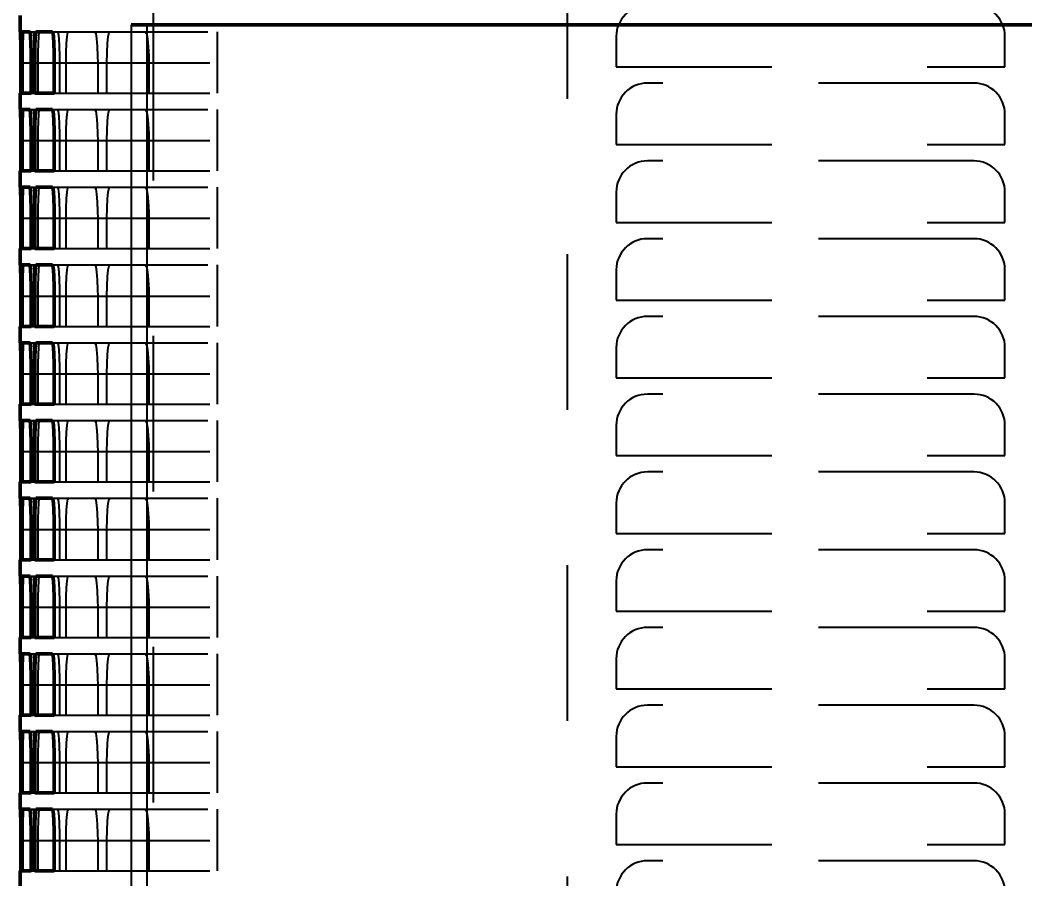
# Model space of a CAD drawing. Header units: inches. Extents: x -0.3 to 42.3, y 0 to 35.9.
# Drawn here: x -0.27 to 6.19, y 9.13 to 14.66 of the extents above; entities that cross this region are included whole.
import ezdxf

# ---------------------------------------------------------------- set-up
doc = ezdxf.new("R2010")
doc.units = ezdxf.units.IN
doc.header["$MEASUREMENT"] = 0
doc.linetypes.add('Dashed', pattern=[2, 1, -1])
for name, color, linetype, lineweight in [('AM_0', 7, 'Continuous', 50), ('AM_4', 3, 'Continuous', 25), ('AM_5', 3, 'Continuous', 25), ('AM_9', 6, 'Dashed', 25)]:
    doc.layers.add(name, color=color, linetype=linetype, lineweight=lineweight)
doc.dimstyles.get("Standard").update_dxf_attribs({"dimtxt": 0.18, "dimasz": 0.18, "dimexe": 0.18, "dimexo": 0.0625, "dimgap": 0.09, "dimtad": 0, "dimtih": 1, "dimtoh": 1, "dimdec": 4, "dimzin": 0, "dimdsep": 46, "dimtxsty": 'Standard', "dimcen": 0.09, "dimadec": 0, "dimazin": 0, "dimtfac": 1, "dimtdec": 4, "dimtofl": 0, "dimtmove": 0, "dimatfit": 3, "dimfxl": 1, "dimtolj": 1, "dimtzin": 0, "dimarcsym": 0})

# ---------------------------------------------------------------- blocks, each defined once
blk = doc.blocks.new('*D1')
at = {"layer": 'AM_5', "color": 0, "lineweight": -2}
for p, q in [((14.375, 35.75), (39.27, 35.75)), ((39.27, 33.75), (39.27, 24.8282)), ((39.27, 2), (39.27, 10.9218)), ((3.39, 0), (39.27, 0))]:
    blk.add_line(p, q, dxfattribs=at)
at = {"layer": 'AM_5', "color": 0}
for points in [[(39.6033, 33.75), (38.9367, 33.75), (39.27, 35.75)], [(38.9367, 2), (39.6033, 2), (39.27, 0)]]:
    blk.add_solid(points, dxfattribs=at)
at = {"layer": 'Defpoints', "color": 0}
for p in [(14.375, 35.75), (3.39, 0), (39.27, 0)]:
    blk.add_point(p, dxfattribs=at)
at = {"layer": 'AM_5', "color": 0, "insert": (39.27, 17.875), "char_height": 2, "attachment_point": 5, "rotation": 90}
blk.add_mtext('\\A1;35.75 in', dxfattribs=at)

msp = doc.modelspace()

# ---------------------------------------------------------------- linework, layer by layer
at = {"layer": 'AM_0'}
for p, q in [((-0.27, 14.686), (-0.27, 14.581)), ((0.44514, 14.625), (9.39319, 14.625)), ((-0.26742, 14.581), (-0.27, 14.581)), ((-0.20582, 14.581), (-0.25626, 14.581)), ((-0.06207, 14.581), (-0.16774, 14.581)), ((-0.26593, 14.186), (-0.26593, 14.381)), ((-0.25913, 14.381), (-0.25913, 14.186)), ((-0.19909, 14.186), (-0.19909, 14.381)), ((-0.17586, 14.381), (-0.17586, 14.186)), ((-0.05007, 14.186), (-0.05007, 14.381)), ((-0.27, 14.186), (-0.26593, 14.186)), ((-0.27, 14.186), (-0.27, 14.081)), ((-0.25913, 14.186), (-0.19909, 14.186)), ((-0.17586, 14.186), (-0.05007, 14.186)), ((-0.26742, 14.081), (-0.27, 14.081)), ((-0.20582, 14.081), (-0.25626, 14.081)), ((-0.06207, 14.081), (-0.16774, 14.081)), ((-0.26593, 13.686), (-0.26593, 13.881)), ((-0.25913, 13.881), (-0.25913, 13.686)), ((-0.19909, 13.686), (-0.19909, 13.881)), ((-0.17586, 13.881), (-0.17586, 13.686)), ((-0.05007, 13.686), (-0.05007, 13.881)), ((-0.27, 13.686), (-0.26593, 13.686)), ((-0.27, 13.686), (-0.27, 13.581)), ((-0.25913, 13.686), (-0.19909, 13.686)), ((-0.17586, 13.686), (-0.05007, 13.686)), ((-0.26742, 13.581), (-0.27, 13.581)), ((-0.20582, 13.581), (-0.25626, 13.581)), ((-0.06207, 13.581), (-0.16774, 13.581)), ((-0.26593, 13.186), (-0.26593, 13.381)), ((-0.25913, 13.381), (-0.25913, 13.186)), ((-0.19909, 13.186), (-0.19909, 13.381)), ((-0.17586, 13.381), (-0.17586, 13.186)), ((-0.05007, 13.186), (-0.05007, 13.381)), ((-0.27, 13.186), (-0.26593, 13.186)), ((-0.27, 13.186), (-0.27, 13.081)), ((-0.25913, 13.186), (-0.19909, 13.186)), ((-0.17586, 13.186), (-0.05007, 13.186)), ((-0.26742, 13.081), (-0.27, 13.081)), ((-0.20582, 13.081), (-0.25626, 13.081)), ((-0.06207, 13.081), (-0.16774, 13.081)), ((-0.26593, 12.686), (-0.26593, 12.881)), ((-0.25913, 12.881), (-0.25913, 12.686)), ((-0.19909, 12.686), (-0.19909, 12.881)), ((-0.17586, 12.881), (-0.17586, 12.686)), ((-0.05007, 12.686), (-0.05007, 12.881)), ((-0.27, 12.686), (-0.26593, 12.686)), ((-0.27, 12.686), (-0.27, 12.581)), ((-0.25913, 12.686), (-0.19909, 12.686)), ((-0.17586, 12.686), (-0.05007, 12.686)), ((-0.26742, 12.581), (-0.27, 12.581)), ((-0.20582, 12.581), (-0.25626, 12.581)), ((-0.06207, 12.581), (-0.16774, 12.581)), ((-0.26593, 12.186), (-0.26593, 12.381)), ((-0.25913, 12.381), (-0.25913, 12.186)), ((-0.19909, 12.186), (-0.19909, 12.381)), ((-0.17586, 12.381), (-0.17586, 12.186)), ((-0.05007, 12.186), (-0.05007, 12.381)), ((-0.27, 12.186), (-0.26593, 12.186)), ((-0.27, 12.186), (-0.27, 12.081)), ((-0.25913, 12.186), (-0.19909, 12.186)), ((-0.17586, 12.186), (-0.05007, 12.186)), ((-0.26742, 12.081), (-0.27, 12.081)), ((-0.20582, 12.081), (-0.25626, 12.081)), ((-0.06207, 12.081), (-0.16774, 12.081)), ((-0.26593, 11.686), (-0.26593, 11.881)), ((-0.25913, 11.881), (-0.25913, 11.686)), ((-0.19909, 11.686), (-0.19909, 11.881)), ((-0.17586, 11.881), (-0.17586, 11.686)), ((-0.05007, 11.686), (-0.05007, 11.881)), ((-0.27, 11.686), (-0.26593, 11.686)), ((-0.27, 11.686), (-0.27, 11.581)), ((-0.25913, 11.686), (-0.19909, 11.686)), ((-0.17586, 11.686), (-0.05007, 11.686)), ((-0.26742, 11.581), (-0.27, 11.581)), ((-0.20582, 11.581), (-0.25626, 11.581)), ((-0.06207, 11.581), (-0.16774, 11.581)), ((-0.26593, 11.186), (-0.26593, 11.381)), ((-0.25913, 11.381), (-0.25913, 11.186)), ((-0.19909, 11.186), (-0.19909, 11.381)), ((-0.17586, 11.381), (-0.17586, 11.186)), ((-0.05007, 11.186), (-0.05007, 11.381)), ((-0.27, 11.186), (-0.26593, 11.186)), ((-0.27, 11.186), (-0.27, 11.081)), ((-0.25913, 11.186), (-0.19909, 11.186)), ((-0.17586, 11.186), (-0.05007, 11.186)), ((-0.26742, 11.081), (-0.27, 11.081)), ((-0.20582, 11.081), (-0.25626, 11.081)), ((-0.06207, 11.081), (-0.16774, 11.081)), ((-0.26593, 10.686), (-0.26593, 10.881)), ((-0.25913, 10.881), (-0.25913, 10.686)), ((-0.19909, 10.686), (-0.19909, 10.881)), ((-0.17586, 10.881), (-0.17586, 10.686)), ((-0.05007, 10.686), (-0.05007, 10.881)), ((-0.27, 10.686), (-0.26593, 10.686)), ((-0.27, 10.686), (-0.27, 10.581)), ((-0.25913, 10.686), (-0.19909, 10.686)), ((-0.17586, 10.686), (-0.05007, 10.686)), ((-0.26742, 10.581), (-0.27, 10.581)), ((-0.20582, 10.581), (-0.25626, 10.581)), ((-0.06207, 10.581), (-0.16774, 10.581)), ((-0.26593, 10.186), (-0.26593, 10.381)), ((-0.25913, 10.381), (-0.25913, 10.186)), ((-0.19909, 10.186), (-0.19909, 10.381)), ((-0.17586, 10.381), (-0.17586, 10.186)), ((-0.05007, 10.186), (-0.05007, 10.381)), ((-0.27, 10.186), (-0.26593, 10.186)), ((-0.27, 10.186), (-0.27, 10.081)), ((-0.25913, 10.186), (-0.19909, 10.186)), ((-0.17586, 10.186), (-0.05007, 10.186)), ((-0.26742, 10.081), (-0.27, 10.081)), ((-0.20582, 10.081), (-0.25626, 10.081)), ((-0.06207, 10.081), (-0.16774, 10.081)), ((-0.26593, 9.686), (-0.26593, 9.881)), ((-0.25913, 9.881), (-0.25913, 9.686)), ((-0.19909, 9.686), (-0.19909, 9.881)), ((-0.17586, 9.881), (-0.17586, 9.686)), ((-0.05007, 9.686), (-0.05007, 9.881)), ((-0.27, 9.686), (-0.26593, 9.686)), ((-0.27, 9.686), (-0.27, 9.581)), ((-0.25913, 9.686), (-0.19909, 9.686)), ((-0.17586, 9.686), (-0.05007, 9.686)), ((-0.26742, 9.581), (-0.27, 9.581)), ((-0.20582, 9.581), (-0.25626, 9.581)), ((-0.06207, 9.581), (-0.16774, 9.581)), ((-0.26593, 9.186), (-0.26593, 9.381)), ((-0.25913, 9.381), (-0.25913, 9.186)), ((-0.19909, 9.186), (-0.19909, 9.381)), ((-0.17586, 9.381), (-0.17586, 9.186)), ((-0.05007, 9.186), (-0.05007, 9.381)), ((-0.27, 9.186), (-0.26593, 9.186)), ((-0.27, 9.186), (-0.27, 9.081)), ((-0.25913, 9.186), (-0.19909, 9.186)), ((-0.17586, 9.186), (-0.05007, 9.186))]:
    msp.add_line(p, q, dxfattribs=at)
for points in [[(-0.26593, 14.381), (-0.26603, 14.4472), (-0.26629, 14.50594), (-0.26667, 14.55059), (-0.26712, 14.57612), (-0.26742, 14.581)], [(-0.25626, 14.581), (-0.25725, 14.56972), (-0.25809, 14.53717), (-0.25871, 14.487), (-0.25906, 14.42488), (-0.25913, 14.381)], [(-0.19909, 14.381), (-0.19947, 14.44717), (-0.20059, 14.50588), (-0.20229, 14.55053), (-0.20437, 14.5761), (-0.20582, 14.581)], [(-0.16774, 14.581), (-0.17047, 14.56971), (-0.17286, 14.53711), (-0.17465, 14.48689), (-0.17567, 14.42475), (-0.17586, 14.381)], [(-0.05007, 14.381), (-0.05075, 14.44711), (-0.05272, 14.50577), (-0.05573, 14.55042), (-0.05944, 14.57604), (-0.06207, 14.581)], [(-0.26593, 13.881), (-0.26603, 13.9472), (-0.26629, 14.00594), (-0.26667, 14.05059), (-0.26712, 14.07612), (-0.26742, 14.081)], [(-0.25626, 14.081), (-0.25725, 14.06972), (-0.25809, 14.03717), (-0.25871, 13.987), (-0.25906, 13.92488), (-0.25913, 13.881)], [(-0.19909, 13.881), (-0.19947, 13.94717), (-0.20059, 14.00588), (-0.20229, 14.05053), (-0.20437, 14.0761), (-0.20582, 14.081)], [(-0.16774, 14.081), (-0.17047, 14.06971), (-0.17286, 14.03711), (-0.17465, 13.98689), (-0.17567, 13.92475), (-0.17586, 13.881)], [(-0.05007, 13.881), (-0.05075, 13.94711), (-0.05272, 14.00577), (-0.05573, 14.05042), (-0.05944, 14.07604), (-0.06207, 14.081)], [(-0.26593, 13.381), (-0.26603, 13.4472), (-0.26629, 13.50594), (-0.26667, 13.55059), (-0.26712, 13.57612), (-0.26742, 13.581)], [(-0.25626, 13.581), (-0.25725, 13.56972), (-0.25809, 13.53717), (-0.25871, 13.487), (-0.25906, 13.42488), (-0.25913, 13.381)], [(-0.19909, 13.381), (-0.19947, 13.44717), (-0.20059, 13.50588), (-0.20229, 13.55053), (-0.20437, 13.5761), (-0.20582, 13.581)], [(-0.16774, 13.581), (-0.17047, 13.56971), (-0.17286, 13.53711), (-0.17465, 13.48689), (-0.17567, 13.42475), (-0.17586, 13.381)], [(-0.05007, 13.381), (-0.05075, 13.44711), (-0.05272, 13.50577), (-0.05573, 13.55042), (-0.05944, 13.57604), (-0.06207, 13.581)], [(-0.26593, 12.881), (-0.26603, 12.9472), (-0.26629, 13.00594), (-0.26667, 13.05059), (-0.26712, 13.07612), (-0.26742, 13.081)], [(-0.25626, 13.081), (-0.25725, 13.06972), (-0.25809, 13.03717), (-0.25871, 12.987), (-0.25906, 12.92488), (-0.25913, 12.881)], [(-0.19909, 12.881), (-0.19947, 12.94717), (-0.20059, 13.00588), (-0.20229, 13.05053), (-0.20437, 13.0761), (-0.20582, 13.081)], [(-0.16774, 13.081), (-0.17047, 13.06971), (-0.17286, 13.03711), (-0.17465, 12.98689), (-0.17567, 12.92475), (-0.17586, 12.881)], [(-0.05007, 12.881), (-0.05075, 12.94711), (-0.05272, 13.00577), (-0.05573, 13.05042), (-0.05944, 13.07604), (-0.06207, 13.081)], [(-0.26593, 12.381), (-0.26603, 12.4472), (-0.26629, 12.50594), (-0.26667, 12.55059), (-0.26712, 12.57612), (-0.26742, 12.581)], [(-0.25626, 12.581), (-0.25725, 12.56972), (-0.25809, 12.53717), (-0.25871, 12.487), (-0.25906, 12.42488), (-0.25913, 12.381)], [(-0.19909, 12.381), (-0.19947, 12.44717), (-0.20059, 12.50588), (-0.20229, 12.55053), (-0.20437, 12.5761), (-0.20582, 12.581)], [(-0.16774, 12.581), (-0.17047, 12.56971), (-0.17286, 12.53711), (-0.17465, 12.48689), (-0.17567, 12.42475), (-0.17586, 12.381)], [(-0.05007, 12.381), (-0.05075, 12.44711), (-0.05272, 12.50577), (-0.05573, 12.55042), (-0.05944, 12.57604), (-0.06207, 12.581)], [(-0.26593, 11.881), (-0.26603, 11.9472), (-0.26629, 12.00594), (-0.26667, 12.05059), (-0.26712, 12.07612), (-0.26742, 12.081)], [(-0.25626, 12.081), (-0.25725, 12.06972), (-0.25809, 12.03717), (-0.25871, 11.987), (-0.25906, 11.92488), (-0.25913, 11.881)], [(-0.19909, 11.881), (-0.19947, 11.94717), (-0.20059, 12.00588), (-0.20229, 12.05053), (-0.20437, 12.0761), (-0.20582, 12.081)], [(-0.16774, 12.081), (-0.17047, 12.06971), (-0.17286, 12.03711), (-0.17465, 11.98689), (-0.17567, 11.92475), (-0.17586, 11.881)], [(-0.05007, 11.881), (-0.05075, 11.94711), (-0.05272, 12.00577), (-0.05573, 12.05042), (-0.05944, 12.07604), (-0.06207, 12.081)], [(-0.26593, 11.381), (-0.26603, 11.4472), (-0.26629, 11.50594), (-0.26667, 11.55059), (-0.26712, 11.57612), (-0.26742, 11.581)], [(-0.25626, 11.581), (-0.25725, 11.56972), (-0.25809, 11.53717), (-0.25871, 11.487), (-0.25906, 11.42488), (-0.25913, 11.381)], [(-0.19909, 11.381), (-0.19947, 11.44717), (-0.20059, 11.50588), (-0.20229, 11.55053), (-0.20437, 11.5761), (-0.20582, 11.581)], [(-0.16774, 11.581), (-0.17047, 11.56971), (-0.17286, 11.53711), (-0.17465, 11.48689), (-0.17567, 11.42475), (-0.17586, 11.381)], [(-0.05007, 11.381), (-0.05075, 11.44711), (-0.05272, 11.50577), (-0.05573, 11.55042), (-0.05944, 11.57604), (-0.06207, 11.581)], [(-0.26593, 10.881), (-0.26603, 10.9472), (-0.26629, 11.00594), (-0.26667, 11.05059), (-0.26712, 11.07612), (-0.26742, 11.081)], [(-0.25626, 11.081), (-0.25725, 11.06972), (-0.25809, 11.03717), (-0.25871, 10.987), (-0.25906, 10.92488), (-0.25913, 10.881)], [(-0.19909, 10.881), (-0.19947, 10.94717), (-0.20059, 11.00588), (-0.20229, 11.05053), (-0.20437, 11.0761), (-0.20582, 11.081)], [(-0.16774, 11.081), (-0.17047, 11.06971), (-0.17286, 11.03711), (-0.17465, 10.98689), (-0.17567, 10.92475), (-0.17586, 10.881)], [(-0.05007, 10.881), (-0.05075, 10.94711), (-0.05272, 11.00577), (-0.05573, 11.05042), (-0.05944, 11.07604), (-0.06207, 11.081)], [(-0.26593, 10.381), (-0.26603, 10.4472), (-0.26629, 10.50594), (-0.26667, 10.55059), (-0.26712, 10.57612), (-0.26742, 10.581)], [(-0.25626, 10.581), (-0.25725, 10.56972), (-0.25809, 10.53717), (-0.25871, 10.487), (-0.25906, 10.42488), (-0.25913, 10.381)], [(-0.19909, 10.381), (-0.19947, 10.44717), (-0.20059, 10.50588), (-0.20229, 10.55053), (-0.20437, 10.5761), (-0.20582, 10.581)], [(-0.16774, 10.581), (-0.17047, 10.56971), (-0.17286, 10.53711), (-0.17465, 10.48689), (-0.17567, 10.42475), (-0.17586, 10.381)], [(-0.05007, 10.381), (-0.05075, 10.44711), (-0.05272, 10.50577), (-0.05573, 10.55042), (-0.05944, 10.57604), (-0.06207, 10.581)], [(-0.26593, 9.881), (-0.26603, 9.9472), (-0.26629, 10.00594), (-0.26667, 10.05059), (-0.26712, 10.07612), (-0.26742, 10.081)], [(-0.25626, 10.081), (-0.25725, 10.06972), (-0.25809, 10.03717), (-0.25871, 9.987), (-0.25906, 9.92488), (-0.25913, 9.881)], [(-0.19909, 9.881), (-0.19947, 9.94717), (-0.20059, 10.00588), (-0.20229, 10.05053), (-0.20437, 10.0761), (-0.20582, 10.081)], [(-0.16774, 10.081), (-0.17047, 10.06971), (-0.17286, 10.03711), (-0.17465, 9.98689), (-0.17567, 9.92475), (-0.17586, 9.881)], [(-0.05007, 9.881), (-0.05075, 9.94711), (-0.05272, 10.00577), (-0.05573, 10.05042), (-0.05944, 10.07604), (-0.06207, 10.081)], [(-0.26593, 9.381), (-0.26603, 9.4472), (-0.26629, 9.50594), (-0.26667, 9.55059), (-0.26712, 9.57612), (-0.26742, 9.581)], [(-0.25626, 9.581), (-0.25725, 9.56972), (-0.25809, 9.53717), (-0.25871, 9.487), (-0.25906, 9.42488), (-0.25913, 9.381)], [(-0.19909, 9.381), (-0.19947, 9.44717), (-0.20059, 9.50588), (-0.20229, 9.55053), (-0.20437, 9.5761), (-0.20582, 9.581)], [(-0.16774, 9.581), (-0.17047, 9.56971), (-0.17286, 9.53711), (-0.17465, 9.48689), (-0.17567, 9.42475), (-0.17586, 9.381)], [(-0.05007, 9.381), (-0.05075, 9.44711), (-0.05272, 9.50577), (-0.05573, 9.55042), (-0.05944, 9.57604), (-0.06207, 9.581)]]:
    msp.add_lwpolyline(points, dxfattribs=at)
at = {"layer": 'AM_4'}
for p, q in [((0.58584, 35.15), (0.58584, 14.625)), ((3.2489, 35.15), (3.2489, 14.625)), ((0.44514, 14.625), (0.44514, 2.375)), ((0.54454, 14.625), (0.54454, 2.375)), ((-0.25913, 14.381), (-0.19909, 14.381)), ((-0.17586, 14.381), (-0.05007, 14.381)), ((-0.25913, 13.881), (-0.19909, 13.881)), ((-0.17586, 13.881), (-0.05007, 13.881)), ((-0.25913, 13.381), (-0.19909, 13.381)), ((-0.17586, 13.381), (-0.05007, 13.381)), ((-0.25913, 12.881), (-0.19909, 12.881)), ((-0.17586, 12.881), (-0.05007, 12.881)), ((-0.25913, 12.381), (-0.19909, 12.381)), ((-0.17586, 12.381), (-0.05007, 12.381)), ((-0.25913, 11.881), (-0.19909, 11.881)), ((-0.17586, 11.881), (-0.05007, 11.881)), ((-0.25913, 11.381), (-0.19909, 11.381)), ((-0.17586, 11.381), (-0.05007, 11.381)), ((-0.25913, 10.881), (-0.19909, 10.881)), ((-0.17586, 10.881), (-0.05007, 10.881)), ((-0.25913, 10.381), (-0.19909, 10.381)), ((-0.17586, 10.381), (-0.05007, 10.381)), ((-0.25913, 9.881), (-0.19909, 9.881)), ((-0.17586, 9.881), (-0.05007, 9.881)), ((-0.25913, 9.381), (-0.19909, 9.381)), ((-0.17586, 9.381), (-0.05007, 9.381))]:
    msp.add_line(p, q, dxfattribs=at)
at = {"layer": 'AM_9'}
for p, q in [((3.2489, 35.15), (3.2489, 1.625)), ((0.58584, 14.625), (0.58584, 1.625)), ((-0.26742, 14.581), (-0.25626, 14.581)), ((-0.20582, 14.581), (-0.16774, 14.581)), ((-0.06207, 14.581), (1, 14.581)), ((1, 14.186), (1, 14.581)), ((3.564, 14.55), (3.564, 14.355)), ((6.064, 14.355), (6.064, 14.55)), ((-0.26593, 14.381), (-0.25913, 14.381)), ((-0.26035, 14.381), (-0.26035, 14.186)), ((-0.25075, 14.186), (-0.25075, 14.381)), ((-0.19909, 14.381), (-0.17586, 14.381)), ((-0.17953, 14.381), (-0.17953, 14.186)), ((-0.15351, 14.186), (-0.15351, 14.381)), ((-0.05007, 14.381), (1, 14.381)), ((-0.01649, 14.381), (-0.01649, 14.186)), ((0.026, 14.186), (0.026, 14.381)), ((0.22909, 14.381), (0.22909, 14.186)), ((0.28815, 14.186), (0.28815, 14.381)), ((0.55774, 14.381), (0.55774, 14.186)), ((3.564, 14.355), (6.064, 14.355)), ((5.864, 14.25), (3.764, 14.25)), ((-0.26593, 14.186), (-0.25913, 14.186)), ((-0.19909, 14.186), (-0.17586, 14.186)), ((-0.05007, 14.186), (1, 14.186)), ((-0.26742, 14.081), (-0.25626, 14.081)), ((-0.20582, 14.081), (-0.16774, 14.081)), ((-0.06207, 14.081), (1, 14.081)), ((1, 13.686), (1, 14.081)), ((3.564, 14.05), (3.564, 13.855)), ((6.064, 13.855), (6.064, 14.05)), ((-0.26593, 13.881), (-0.25913, 13.881)), ((-0.26035, 13.881), (-0.26035, 13.686)), ((-0.25075, 13.686), (-0.25075, 13.881)), ((-0.19909, 13.881), (-0.17586, 13.881)), ((-0.17953, 13.881), (-0.17953, 13.686)), ((-0.15351, 13.686), (-0.15351, 13.881)), ((-0.05007, 13.881), (1, 13.881)), ((-0.01649, 13.881), (-0.01649, 13.686)), ((0.026, 13.686), (0.026, 13.881)), ((0.22909, 13.881), (0.22909, 13.686)), ((0.28815, 13.686), (0.28815, 13.881)), ((0.55774, 13.881), (0.55774, 13.686)), ((3.564, 13.855), (6.064, 13.855)), ((5.864, 13.75), (3.764, 13.75)), ((-0.26593, 13.686), (-0.25913, 13.686)), ((-0.19909, 13.686), (-0.17586, 13.686)), ((-0.05007, 13.686), (1, 13.686)), ((-0.26742, 13.581), (-0.25626, 13.581)), ((-0.20582, 13.581), (-0.16774, 13.581)), ((-0.06207, 13.581), (1, 13.581)), ((1, 13.186), (1, 13.581)), ((3.564, 13.55), (3.564, 13.355)), ((6.064, 13.355), (6.064, 13.55)), ((-0.26593, 13.381), (-0.25913, 13.381)), ((-0.26035, 13.381), (-0.26035, 13.186)), ((-0.25075, 13.186), (-0.25075, 13.381)), ((-0.19909, 13.381), (-0.17586, 13.381)), ((-0.17953, 13.381), (-0.17953, 13.186)), ((-0.15351, 13.186), (-0.15351, 13.381)), ((-0.05007, 13.381), (1, 13.381)), ((-0.01649, 13.381), (-0.01649, 13.186)), ((0.026, 13.186), (0.026, 13.381)), ((0.22909, 13.381), (0.22909, 13.186)), ((0.28815, 13.186), (0.28815, 13.381)), ((0.55774, 13.381), (0.55774, 13.186)), ((3.564, 13.355), (6.064, 13.355)), ((5.864, 13.25), (3.764, 13.25)), ((-0.26593, 13.186), (-0.25913, 13.186)), ((-0.19909, 13.186), (-0.17586, 13.186)), ((-0.05007, 13.186), (1, 13.186)), ((-0.26742, 13.081), (-0.25626, 13.081)), ((-0.20582, 13.081), (-0.16774, 13.081)), ((-0.06207, 13.081), (1, 13.081)), ((1, 12.686), (1, 13.081)), ((3.564, 13.05), (3.564, 12.855)), ((6.064, 12.855), (6.064, 13.05)), ((-0.26593, 12.881), (-0.25913, 12.881)), ((-0.26035, 12.881), (-0.26035, 12.686)), ((-0.25075, 12.686), (-0.25075, 12.881)), ((-0.19909, 12.881), (-0.17586, 12.881)), ((-0.17953, 12.881), (-0.17953, 12.686)), ((-0.15351, 12.686), (-0.15351, 12.881)), ((-0.05007, 12.881), (1, 12.881)), ((-0.01649, 12.881), (-0.01649, 12.686)), ((0.026, 12.686), (0.026, 12.881)), ((0.22909, 12.881), (0.22909, 12.686)), ((0.28815, 12.686), (0.28815, 12.881)), ((0.55774, 12.881), (0.55774, 12.686)), ((3.564, 12.855), (6.064, 12.855)), ((5.864, 12.75), (3.764, 12.75)), ((-0.26593, 12.686), (-0.25913, 12.686)), ((-0.19909, 12.686), (-0.17586, 12.686)), ((-0.05007, 12.686), (1, 12.686)), ((-0.26742, 12.581), (-0.25626, 12.581)), ((-0.20582, 12.581), (-0.16774, 12.581)), ((-0.06207, 12.581), (1, 12.581)), ((1, 12.186), (1, 12.581)), ((3.564, 12.55), (3.564, 12.355)), ((6.064, 12.355), (6.064, 12.55)), ((-0.26593, 12.381), (-0.25913, 12.381)), ((-0.26035, 12.381), (-0.26035, 12.186)), ((-0.25075, 12.186), (-0.25075, 12.381)), ((-0.19909, 12.381), (-0.17586, 12.381)), ((-0.17953, 12.381), (-0.17953, 12.186)), ((-0.15351, 12.186), (-0.15351, 12.381)), ((-0.05007, 12.381), (1, 12.381)), ((-0.01649, 12.381), (-0.01649, 12.186)), ((0.026, 12.186), (0.026, 12.381)), ((0.22909, 12.381), (0.22909, 12.186)), ((0.28815, 12.186), (0.28815, 12.381)), ((0.55774, 12.381), (0.55774, 12.186)), ((3.564, 12.355), (6.064, 12.355)), ((5.864, 12.25), (3.764, 12.25)), ((-0.26593, 12.186), (-0.25913, 12.186)), ((-0.19909, 12.186), (-0.17586, 12.186)), ((-0.05007, 12.186), (1, 12.186)), ((-0.26742, 12.081), (-0.25626, 12.081)), ((-0.20582, 12.081), (-0.16774, 12.081)), ((-0.06207, 12.081), (1, 12.081)), ((1, 11.686), (1, 12.081)), ((3.564, 12.05), (3.564, 11.855)), ((6.064, 11.855), (6.064, 12.05)), ((-0.26593, 11.881), (-0.25913, 11.881)), ((-0.26035, 11.881), (-0.26035, 11.686)), ((-0.25075, 11.686), (-0.25075, 11.881)), ((-0.19909, 11.881), (-0.17586, 11.881)), ((-0.17953, 11.881), (-0.17953, 11.686)), ((-0.15351, 11.686), (-0.15351, 11.881)), ((-0.05007, 11.881), (1, 11.881)), ((-0.01649, 11.881), (-0.01649, 11.686)), ((0.026, 11.686), (0.026, 11.881)), ((0.22909, 11.881), (0.22909, 11.686)), ((0.28815, 11.686), (0.28815, 11.881)), ((0.55774, 11.881), (0.55774, 11.686)), ((3.564, 11.855), (6.064, 11.855)), ((5.864, 11.75), (3.764, 11.75)), ((-0.26593, 11.686), (-0.25913, 11.686)), ((-0.19909, 11.686), (-0.17586, 11.686)), ((-0.05007, 11.686), (1, 11.686)), ((-0.26742, 11.581), (-0.25626, 11.581)), ((-0.20582, 11.581), (-0.16774, 11.581)), ((-0.06207, 11.581), (1, 11.581)), ((1, 11.186), (1, 11.581)), ((3.564, 11.55), (3.564, 11.355)), ((6.064, 11.355), (6.064, 11.55)), ((-0.26593, 11.381), (-0.25913, 11.381)), ((-0.26035, 11.381), (-0.26035, 11.186)), ((-0.25075, 11.186), (-0.25075, 11.381)), ((-0.19909, 11.381), (-0.17586, 11.381)), ((-0.17953, 11.381), (-0.17953, 11.186)), ((-0.15351, 11.186), (-0.15351, 11.381)), ((-0.05007, 11.381), (1, 11.381)), ((-0.01649, 11.381), (-0.01649, 11.186)), ((0.026, 11.186), (0.026, 11.381)), ((0.22909, 11.381), (0.22909, 11.186)), ((0.28815, 11.186), (0.28815, 11.381)), ((0.55774, 11.381), (0.55774, 11.186)), ((3.564, 11.355), (6.064, 11.355)), ((5.864, 11.25), (3.764, 11.25)), ((-0.26593, 11.186), (-0.25913, 11.186)), ((-0.19909, 11.186), (-0.17586, 11.186)), ((-0.05007, 11.186), (1, 11.186)), ((-0.26742, 11.081), (-0.25626, 11.081)), ((-0.20582, 11.081), (-0.16774, 11.081)), ((-0.06207, 11.081), (1, 11.081)), ((1, 10.686), (1, 11.081)), ((3.564, 11.05), (3.564, 10.855)), ((6.064, 10.855), (6.064, 11.05)), ((-0.26593, 10.881), (-0.25913, 10.881)), ((-0.26035, 10.881), (-0.26035, 10.686)), ((-0.25075, 10.686), (-0.25075, 10.881)), ((-0.19909, 10.881), (-0.17586, 10.881)), ((-0.17953, 10.881), (-0.17953, 10.686)), ((-0.15351, 10.686), (-0.15351, 10.881)), ((-0.05007, 10.881), (1, 10.881)), ((-0.01649, 10.881), (-0.01649, 10.686)), ((0.026, 10.686), (0.026, 10.881)), ((0.22909, 10.881), (0.22909, 10.686)), ((0.28815, 10.686), (0.28815, 10.881)), ((0.55774, 10.881), (0.55774, 10.686)), ((3.564, 10.855), (6.064, 10.855)), ((5.864, 10.75), (3.764, 10.75)), ((-0.26593, 10.686), (-0.25913, 10.686)), ((-0.19909, 10.686), (-0.17586, 10.686)), ((-0.05007, 10.686), (1, 10.686)), ((-0.26742, 10.581), (-0.25626, 10.581)), ((-0.20582, 10.581), (-0.16774, 10.581)), ((-0.06207, 10.581), (1, 10.581)), ((1, 10.186), (1, 10.581)), ((3.564, 10.55), (3.564, 10.355)), ((6.064, 10.355), (6.064, 10.55)), ((-0.26593, 10.381), (-0.25913, 10.381)), ((-0.26035, 10.381), (-0.26035, 10.186)), ((-0.25075, 10.186), (-0.25075, 10.381)), ((-0.19909, 10.381), (-0.17586, 10.381)), ((-0.17953, 10.381), (-0.17953, 10.186)), ((-0.15351, 10.186), (-0.15351, 10.381)), ((-0.05007, 10.381), (1, 10.381)), ((-0.01649, 10.381), (-0.01649, 10.186)), ((0.026, 10.186), (0.026, 10.381)), ((0.22909, 10.381), (0.22909, 10.186)), ((0.28815, 10.186), (0.28815, 10.381)), ((0.55774, 10.381), (0.55774, 10.186)), ((3.564, 10.355), (6.064, 10.355)), ((5.864, 10.25), (3.764, 10.25)), ((-0.26593, 10.186), (-0.25913, 10.186)), ((-0.19909, 10.186), (-0.17586, 10.186)), ((-0.05007, 10.186), (1, 10.186)), ((-0.26742, 10.081), (-0.25626, 10.081)), ((-0.20582, 10.081), (-0.16774, 10.081)), ((-0.06207, 10.081), (1, 10.081)), ((1, 9.686), (1, 10.081)), ((3.564, 10.05), (3.564, 9.855)), ((6.064, 9.855), (6.064, 10.05)), ((-0.26593, 9.881), (-0.25913, 9.881)), ((-0.26035, 9.881), (-0.26035, 9.686)), ((-0.25075, 9.686), (-0.25075, 9.881)), ((-0.19909, 9.881), (-0.17586, 9.881)), ((-0.17953, 9.881), (-0.17953, 9.686)), ((-0.15351, 9.686), (-0.15351, 9.881)), ((-0.05007, 9.881), (1, 9.881)), ((-0.01649, 9.881), (-0.01649, 9.686)), ((0.026, 9.686), (0.026, 9.881)), ((0.22909, 9.881), (0.22909, 9.686)), ((0.28815, 9.686), (0.28815, 9.881)), ((0.55774, 9.881), (0.55774, 9.686)), ((3.564, 9.855), (6.064, 9.855)), ((5.864, 9.75), (3.764, 9.75)), ((-0.26593, 9.686), (-0.25913, 9.686)), ((-0.19909, 9.686), (-0.17586, 9.686)), ((-0.05007, 9.686), (1, 9.686)), ((-0.26742, 9.581), (-0.25626, 9.581)), ((-0.20582, 9.581), (-0.16774, 9.581)), ((-0.06207, 9.581), (1, 9.581)), ((1, 9.186), (1, 9.581)), ((3.564, 9.55), (3.564, 9.355)), ((6.064, 9.355), (6.064, 9.55)), ((-0.26593, 9.381), (-0.25913, 9.381)), ((-0.26035, 9.381), (-0.26035, 9.186)), ((-0.25075, 9.186), (-0.25075, 9.381)), ((-0.19909, 9.381), (-0.17586, 9.381)), ((-0.17953, 9.381), (-0.17953, 9.186)), ((-0.15351, 9.186), (-0.15351, 9.381)), ((-0.05007, 9.381), (1, 9.381)), ((-0.01649, 9.381), (-0.01649, 9.186)), ((0.026, 9.186), (0.026, 9.381)), ((0.22909, 9.381), (0.22909, 9.186)), ((0.28815, 9.186), (0.28815, 9.381)), ((0.55774, 9.381), (0.55774, 9.186)), ((3.564, 9.355), (6.064, 9.355)), ((5.864, 9.25), (3.764, 9.25)), ((-0.26593, 9.186), (-0.25913, 9.186)), ((-0.19909, 9.186), (-0.17586, 9.186)), ((-0.05007, 9.186), (1, 9.186))]:
    msp.add_line(p, q, dxfattribs=at)
for points in [[(-0.26273, 14.581), (-0.26198, 14.56972), (-0.26128, 14.53717), (-0.26073, 14.487), (-0.26041, 14.42489), (-0.26035, 14.381)], [(-0.25075, 14.381), (-0.25055, 14.44719), (-0.24996, 14.50592), (-0.24902, 14.55057), (-0.24784, 14.57611), (-0.24699, 14.581)], [(-0.18716, 14.581), (-0.18467, 14.56971), (-0.18243, 14.53712), (-0.18071, 14.4869), (-0.17972, 14.42476), (-0.17953, 14.381)], [(-0.15351, 14.381), (-0.15301, 14.44715), (-0.15156, 14.50585), (-0.14931, 14.5505), (-0.1465, 14.57608), (-0.14448, 14.581)], [(-0.0294, 14.581), (-0.02516, 14.56969), (-0.02136, 14.53702), (-0.01846, 14.4867), (-0.01681, 14.42451), (-0.01649, 14.381)], [(0.026, 14.381), (0.0268, 14.44708), (0.0291, 14.5057), (0.03265, 14.55035), (0.0371, 14.57601), (0.0403, 14.581)], [(0.21089, 14.581), (0.21689, 14.56965), (0.22225, 14.53686), (0.22634, 14.48638), (0.22866, 14.42412), (0.22909, 14.381)], [(0.28815, 14.381), (0.28924, 14.44697), (0.29239, 14.5055), (0.29725, 14.55014), (0.30334, 14.57592), (0.30776, 14.581)], [(0.5342, 14.581), (0.54199, 14.5696), (0.54467, 14.55994)], [(0.54467, 14.55994), (0.54894, 14.53665), (0.55421, 14.48596), (0.55719, 14.42359), (0.55774, 14.381)], [(-0.26273, 14.081), (-0.26198, 14.06972), (-0.26128, 14.03717), (-0.26073, 13.987), (-0.26041, 13.92489), (-0.26035, 13.881)], [(-0.25075, 13.881), (-0.25055, 13.94719), (-0.24996, 14.00592), (-0.24902, 14.05057), (-0.24784, 14.07611), (-0.24699, 14.081)], [(-0.18716, 14.081), (-0.18467, 14.06971), (-0.18243, 14.03712), (-0.18071, 13.9869), (-0.17972, 13.92476), (-0.17953, 13.881)], [(-0.15351, 13.881), (-0.15301, 13.94715), (-0.15156, 14.00585), (-0.14931, 14.0505), (-0.1465, 14.07608), (-0.14448, 14.081)], [(-0.0294, 14.081), (-0.02516, 14.06969), (-0.02136, 14.03702), (-0.01846, 13.9867), (-0.01681, 13.92451), (-0.01649, 13.881)], [(0.026, 13.881), (0.0268, 13.94708), (0.0291, 14.0057), (0.03265, 14.05035), (0.0371, 14.07601), (0.0403, 14.081)], [(0.21089, 14.081), (0.21689, 14.06965), (0.22225, 14.03686), (0.22634, 13.98638), (0.22866, 13.92412), (0.22909, 13.881)], [(0.28815, 13.881), (0.28924, 13.94697), (0.29239, 14.0055), (0.29725, 14.05014), (0.30334, 14.07592), (0.30776, 14.081)], [(0.5342, 14.081), (0.54199, 14.0696), (0.54467, 14.05994)], [(0.54467, 14.05994), (0.54894, 14.03665), (0.55421, 13.98596), (0.55719, 13.92359), (0.55774, 13.881)], [(-0.26273, 13.581), (-0.26198, 13.56972), (-0.26128, 13.53717), (-0.26073, 13.487), (-0.26041, 13.42489), (-0.26035, 13.381)], [(-0.25075, 13.381), (-0.25055, 13.44719), (-0.24996, 13.50592), (-0.24902, 13.55057), (-0.24784, 13.57611), (-0.24699, 13.581)], [(-0.18716, 13.581), (-0.18467, 13.56971), (-0.18243, 13.53712), (-0.18071, 13.4869), (-0.17972, 13.42476), (-0.17953, 13.381)], [(-0.15351, 13.381), (-0.15301, 13.44715), (-0.15156, 13.50585), (-0.14931, 13.5505), (-0.1465, 13.57608), (-0.14448, 13.581)], [(-0.0294, 13.581), (-0.02516, 13.56969), (-0.02136, 13.53702), (-0.01846, 13.4867), (-0.01681, 13.42451), (-0.01649, 13.381)], [(0.026, 13.381), (0.0268, 13.44708), (0.0291, 13.5057), (0.03265, 13.55035), (0.0371, 13.57601), (0.0403, 13.581)], [(0.21089, 13.581), (0.21689, 13.56965), (0.22225, 13.53686), (0.22634, 13.48638), (0.22866, 13.42412), (0.22909, 13.381)], [(0.28815, 13.381), (0.28924, 13.44697), (0.29239, 13.5055), (0.29725, 13.55014), (0.30334, 13.57592), (0.30776, 13.581)], [(0.5342, 13.581), (0.54199, 13.5696), (0.54467, 13.55994)], [(0.54467, 13.55994), (0.54894, 13.53665), (0.55421, 13.48596), (0.55719, 13.42359), (0.55774, 13.381)], [(-0.26273, 13.081), (-0.26198, 13.06972), (-0.26128, 13.03717), (-0.26073, 12.987), (-0.26041, 12.92489), (-0.26035, 12.881)], [(-0.25075, 12.881), (-0.25055, 12.94719), (-0.24996, 13.00592), (-0.24902, 13.05057), (-0.24784, 13.07611), (-0.24699, 13.081)], [(-0.18716, 13.081), (-0.18467, 13.06971), (-0.18243, 13.03712), (-0.18071, 12.9869), (-0.17972, 12.92476), (-0.17953, 12.881)], [(-0.15351, 12.881), (-0.15301, 12.94715), (-0.15156, 13.00585), (-0.14931, 13.0505), (-0.1465, 13.07608), (-0.14448, 13.081)], [(-0.0294, 13.081), (-0.02516, 13.06969), (-0.02136, 13.03702), (-0.01846, 12.9867), (-0.01681, 12.92451), (-0.01649, 12.881)], [(0.026, 12.881), (0.0268, 12.94708), (0.0291, 13.0057), (0.03265, 13.05035), (0.0371, 13.07601), (0.0403, 13.081)], [(0.21089, 13.081), (0.21689, 13.06965), (0.22225, 13.03686), (0.22634, 12.98638), (0.22866, 12.92412), (0.22909, 12.881)], [(0.28815, 12.881), (0.28924, 12.94697), (0.29239, 13.0055), (0.29725, 13.05014), (0.30334, 13.07592), (0.30776, 13.081)], [(0.5342, 13.081), (0.54199, 13.0696), (0.54467, 13.05994)], [(0.54467, 13.05994), (0.54894, 13.03665), (0.55421, 12.98596), (0.55719, 12.92359), (0.55774, 12.881)], [(-0.26273, 12.581), (-0.26198, 12.56972), (-0.26128, 12.53717), (-0.26073, 12.487), (-0.26041, 12.42489), (-0.26035, 12.381)], [(-0.25075, 12.381), (-0.25055, 12.44719), (-0.24996, 12.50592), (-0.24902, 12.55057), (-0.24784, 12.57611), (-0.24699, 12.581)], [(-0.18716, 12.581), (-0.18467, 12.56971), (-0.18243, 12.53712), (-0.18071, 12.4869), (-0.17972, 12.42476), (-0.17953, 12.381)], [(-0.15351, 12.381), (-0.15301, 12.44715), (-0.15156, 12.50585), (-0.14931, 12.5505), (-0.1465, 12.57608), (-0.14448, 12.581)], [(-0.0294, 12.581), (-0.02516, 12.56969), (-0.02136, 12.53702), (-0.01846, 12.4867), (-0.01681, 12.42451), (-0.01649, 12.381)], [(0.026, 12.381), (0.0268, 12.44708), (0.0291, 12.5057), (0.03265, 12.55035), (0.0371, 12.57601), (0.0403, 12.581)], [(0.21089, 12.581), (0.21689, 12.56965), (0.22225, 12.53686), (0.22634, 12.48638), (0.22866, 12.42412), (0.22909, 12.381)], [(0.28815, 12.381), (0.28924, 12.44697), (0.29239, 12.5055), (0.29725, 12.55014), (0.30334, 12.57592), (0.30776, 12.581)], [(0.5342, 12.581), (0.54199, 12.5696), (0.54467, 12.55994)], [(0.54467, 12.55994), (0.54894, 12.53665), (0.55421, 12.48596), (0.55719, 12.42359), (0.55774, 12.381)], [(-0.26273, 12.081), (-0.26198, 12.06972), (-0.26128, 12.03717), (-0.26073, 11.987), (-0.26041, 11.92489), (-0.26035, 11.881)], [(-0.25075, 11.881), (-0.25055, 11.94719), (-0.24996, 12.00592), (-0.24902, 12.05057), (-0.24784, 12.07611), (-0.24699, 12.081)], [(-0.18716, 12.081), (-0.18467, 12.06971), (-0.18243, 12.03712), (-0.18071, 11.9869), (-0.17972, 11.92476), (-0.17953, 11.881)], [(-0.15351, 11.881), (-0.15301, 11.94715), (-0.15156, 12.00585), (-0.14931, 12.0505), (-0.1465, 12.07608), (-0.14448, 12.081)], [(-0.0294, 12.081), (-0.02516, 12.06969), (-0.02136, 12.03702), (-0.01846, 11.9867), (-0.01681, 11.92451), (-0.01649, 11.881)], [(0.026, 11.881), (0.0268, 11.94708), (0.0291, 12.0057), (0.03265, 12.05035), (0.0371, 12.07601), (0.0403, 12.081)], [(0.21089, 12.081), (0.21689, 12.06965), (0.22225, 12.03686), (0.22634, 11.98638), (0.22866, 11.92412), (0.22909, 11.881)], [(0.28815, 11.881), (0.28924, 11.94697), (0.29239, 12.0055), (0.29725, 12.05014), (0.30334, 12.07592), (0.30776, 12.081)], [(0.5342, 12.081), (0.54199, 12.0696), (0.54467, 12.05994)], [(0.54467, 12.05994), (0.54894, 12.03665), (0.55421, 11.98596), (0.55719, 11.92359), (0.55774, 11.881)], [(-0.26273, 11.581), (-0.26198, 11.56972), (-0.26128, 11.53717), (-0.26073, 11.487), (-0.26041, 11.42489), (-0.26035, 11.381)], [(-0.25075, 11.381), (-0.25055, 11.44719), (-0.24996, 11.50592), (-0.24902, 11.55057), (-0.24784, 11.57611), (-0.24699, 11.581)], [(-0.18716, 11.581), (-0.18467, 11.56971), (-0.18243, 11.53712), (-0.18071, 11.4869), (-0.17972, 11.42476), (-0.17953, 11.381)], [(-0.15351, 11.381), (-0.15301, 11.44715), (-0.15156, 11.50585), (-0.14931, 11.5505), (-0.1465, 11.57608), (-0.14448, 11.581)], [(-0.0294, 11.581), (-0.02516, 11.56969), (-0.02136, 11.53702), (-0.01846, 11.4867), (-0.01681, 11.42451), (-0.01649, 11.381)], [(0.026, 11.381), (0.0268, 11.44708), (0.0291, 11.5057), (0.03265, 11.55035), (0.0371, 11.57601), (0.0403, 11.581)], [(0.21089, 11.581), (0.21689, 11.56965), (0.22225, 11.53686), (0.22634, 11.48638), (0.22866, 11.42412), (0.22909, 11.381)], [(0.28815, 11.381), (0.28924, 11.44697), (0.29239, 11.5055), (0.29725, 11.55014), (0.30334, 11.57592), (0.30776, 11.581)], [(0.5342, 11.581), (0.54199, 11.5696), (0.54467, 11.55994)], [(0.54467, 11.55994), (0.54894, 11.53665), (0.55421, 11.48596), (0.55719, 11.42359), (0.55774, 11.381)], [(-0.26273, 11.081), (-0.26198, 11.06972), (-0.26128, 11.03717), (-0.26073, 10.987), (-0.26041, 10.92489), (-0.26035, 10.881)], [(-0.25075, 10.881), (-0.25055, 10.94719), (-0.24996, 11.00592), (-0.24902, 11.05057), (-0.24784, 11.07611), (-0.24699, 11.081)], [(-0.18716, 11.081), (-0.18467, 11.06971), (-0.18243, 11.03712), (-0.18071, 10.9869), (-0.17972, 10.92476), (-0.17953, 10.881)], [(-0.15351, 10.881), (-0.15301, 10.94715), (-0.15156, 11.00585), (-0.14931, 11.0505), (-0.1465, 11.07608), (-0.14448, 11.081)], [(-0.0294, 11.081), (-0.02516, 11.06969), (-0.02136, 11.03702), (-0.01846, 10.9867), (-0.01681, 10.92451), (-0.01649, 10.881)], [(0.026, 10.881), (0.0268, 10.94708), (0.0291, 11.0057), (0.03265, 11.05035), (0.0371, 11.07601), (0.0403, 11.081)], [(0.21089, 11.081), (0.21689, 11.06965), (0.22225, 11.03686), (0.22634, 10.98638), (0.22866, 10.92412), (0.22909, 10.881)], [(0.28815, 10.881), (0.28924, 10.94697), (0.29239, 11.0055), (0.29725, 11.05014), (0.30334, 11.07592), (0.30776, 11.081)], [(0.5342, 11.081), (0.54199, 11.0696), (0.54467, 11.05994)], [(0.54467, 11.05994), (0.54894, 11.03665), (0.55421, 10.98596), (0.55719, 10.92359), (0.55774, 10.881)], [(-0.26273, 10.581), (-0.26198, 10.56972), (-0.26128, 10.53717), (-0.26073, 10.487), (-0.26041, 10.42489), (-0.26035, 10.381)], [(-0.25075, 10.381), (-0.25055, 10.44719), (-0.24996, 10.50592), (-0.24902, 10.55057), (-0.24784, 10.57611), (-0.24699, 10.581)], [(-0.18716, 10.581), (-0.18467, 10.56971), (-0.18243, 10.53712), (-0.18071, 10.4869), (-0.17972, 10.42476), (-0.17953, 10.381)], [(-0.15351, 10.381), (-0.15301, 10.44715), (-0.15156, 10.50585), (-0.14931, 10.5505), (-0.1465, 10.57608), (-0.14448, 10.581)], [(-0.0294, 10.581), (-0.02516, 10.56969), (-0.02136, 10.53702), (-0.01846, 10.4867), (-0.01681, 10.42451), (-0.01649, 10.381)], [(0.026, 10.381), (0.0268, 10.44708), (0.0291, 10.5057), (0.03265, 10.55035), (0.0371, 10.57601), (0.0403, 10.581)], [(0.21089, 10.581), (0.21689, 10.56965), (0.22225, 10.53686), (0.22634, 10.48638), (0.22866, 10.42412), (0.22909, 10.381)], [(0.28815, 10.381), (0.28924, 10.44697), (0.29239, 10.5055), (0.29725, 10.55014), (0.30334, 10.57592), (0.30776, 10.581)], [(0.5342, 10.581), (0.54199, 10.5696), (0.54467, 10.55994)], [(0.54467, 10.55994), (0.54894, 10.53665), (0.55421, 10.48596), (0.55719, 10.42359), (0.55774, 10.381)], [(-0.26273, 10.081), (-0.26198, 10.06972), (-0.26128, 10.03717), (-0.26073, 9.987), (-0.26041, 9.92489), (-0.26035, 9.881)], [(-0.25075, 9.881), (-0.25055, 9.94719), (-0.24996, 10.00592), (-0.24902, 10.05057), (-0.24784, 10.07611), (-0.24699, 10.081)], [(-0.18716, 10.081), (-0.18467, 10.06971), (-0.18243, 10.03712), (-0.18071, 9.9869), (-0.17972, 9.92476), (-0.17953, 9.881)], [(-0.15351, 9.881), (-0.15301, 9.94715), (-0.15156, 10.00585), (-0.14931, 10.0505), (-0.1465, 10.07608), (-0.14448, 10.081)], [(-0.0294, 10.081), (-0.02516, 10.06969), (-0.02136, 10.03702), (-0.01846, 9.9867), (-0.01681, 9.92451), (-0.01649, 9.881)], [(0.026, 9.881), (0.0268, 9.94708), (0.0291, 10.0057), (0.03265, 10.05035), (0.0371, 10.07601), (0.0403, 10.081)], [(0.21089, 10.081), (0.21689, 10.06965), (0.22225, 10.03686), (0.22634, 9.98638), (0.22866, 9.92412), (0.22909, 9.881)], [(0.28815, 9.881), (0.28924, 9.94697), (0.29239, 10.0055), (0.29725, 10.05014), (0.30334, 10.07592), (0.30776, 10.081)], [(0.5342, 10.081), (0.54199, 10.0696), (0.54467, 10.05994)], [(0.54467, 10.05994), (0.54894, 10.03665), (0.55421, 9.98596), (0.55719, 9.92359), (0.55774, 9.881)], [(-0.26273, 9.581), (-0.26198, 9.56972), (-0.26128, 9.53717), (-0.26073, 9.487), (-0.26041, 9.42489), (-0.26035, 9.381)], [(-0.25075, 9.381), (-0.25055, 9.44719), (-0.24996, 9.50592), (-0.24902, 9.55057), (-0.24784, 9.57611), (-0.24699, 9.581)], [(-0.18716, 9.581), (-0.18467, 9.56971), (-0.18243, 9.53712), (-0.18071, 9.4869), (-0.17972, 9.42476), (-0.17953, 9.381)], [(-0.15351, 9.381), (-0.15301, 9.44715), (-0.15156, 9.50585), (-0.14931, 9.5505), (-0.1465, 9.57608), (-0.14448, 9.581)], [(-0.0294, 9.581), (-0.02516, 9.56969), (-0.02136, 9.53702), (-0.01846, 9.4867), (-0.01681, 9.42451), (-0.01649, 9.381)], [(0.026, 9.381), (0.0268, 9.44708), (0.0291, 9.5057), (0.03265, 9.55035), (0.0371, 9.57601), (0.0403, 9.581)], [(0.21089, 9.581), (0.21689, 9.56965), (0.22225, 9.53686), (0.22634, 9.48638), (0.22866, 9.42412), (0.22909, 9.381)], [(0.28815, 9.381), (0.28924, 9.44697), (0.29239, 9.5055), (0.29725, 9.55014), (0.30334, 9.57592), (0.30776, 9.581)], [(0.5342, 9.581), (0.54199, 9.5696), (0.54467, 9.55994)], [(0.54467, 9.55994), (0.54894, 9.53665), (0.55421, 9.48596), (0.55719, 9.42359), (0.55774, 9.381)]]:
    msp.add_lwpolyline(points, dxfattribs=at)
for centre, start, end in [((3.764, 14.55), 90, 180), ((5.864, 14.55), 0, 90), ((3.764, 14.05), 90, 180), ((5.864, 14.05), 360, 90), ((3.764, 13.55), 90, 180), ((5.864, 13.55), 360, 90), ((3.764, 13.05), 90, 180), ((5.864, 13.05), 360, 90), ((3.764, 12.55), 90, 180), ((5.864, 12.55), 360, 90), ((3.764, 12.05), 90, 180), ((5.864, 12.05), 360, 90), ((3.764, 11.55), 90, 180), ((5.864, 11.55), 360, 90), ((3.764, 11.05), 90, 180), ((5.864, 11.05), 360, 90), ((3.764, 10.55), 90, 180), ((5.864, 10.55), 360, 90), ((3.764, 10.05), 90, 180), ((5.864, 10.05), 360, 90), ((3.764, 9.55), 90, 180), ((5.864, 9.55), 0, 90), ((3.764, 9.05), 90, 180), ((5.864, 9.05), 0, 90)]:
    msp.add_arc(centre, 0.2, start, end, dxfattribs=at)

# ---------------------------------------------------------------- dimensions: what is measured, and where the dimension line sits
at = {"layer": 'AM_5'}
dim = msp.add_linear_dim(base=(39.27, 0), p1=(14.375, 35.75), p2=(3.39, 0), angle=90, text='35.75 in', dimstyle='Standard', override={"dimtxt": 2, "dimasz": 2, "dimexe": 0, "dimexo": 0, "dimgap": 0.6}, dxfattribs=at)
dim.commit()
dim.dimension.update_dxf_attribs({"geometry": '*D1', "text_midpoint": (39.27, 17.875), "dimtype": 160, "text_rotation": 90})

doc.saveas('drawing.dxf')
